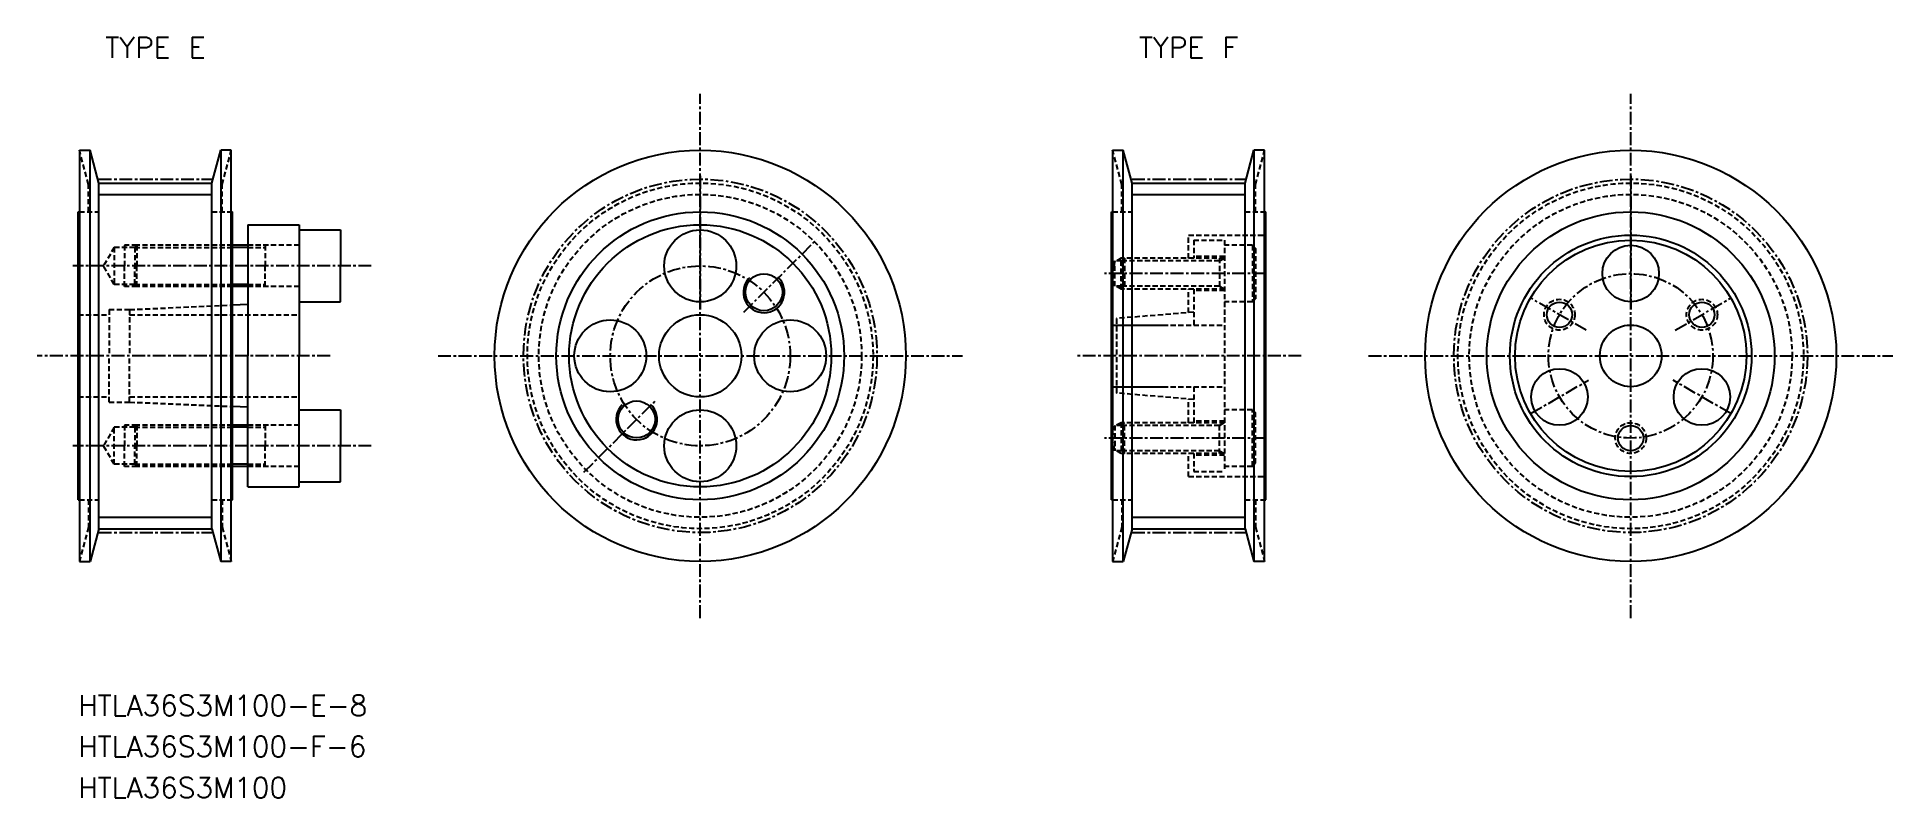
# Model space of a CAD drawing. Extents: x 6883 to 7064, y 2616 to 2690.
import ezdxf
from ezdxf.enums import TextEntityAlignment as Align

# ---------------------------------------------------------------- set-up
doc = ezdxf.new("R2010")
doc.units = 0
doc.linetypes.add('CENTER', pattern=[2, 1.25, -0.25, 0.25, -0.25])
doc.linetypes.add('DASHED', pattern=[0.75, 0.5, -0.25])
doc.layers.get('0').update_dxf_attribs({"linetype": 'CONTINUOUS'})
doc.layers.add('CENTER', color=1, linetype='CENTER')
doc.styles.add('MISUMI', font='txt.shx')

msp = doc.modelspace()

# ---------------------------------------------------------------- linework, layer by layer
at = {"color": 3, "linetype": 'DASHED'}
for p, q in [((6888.18, 2675.87), (6887.29, 2679.19)), ((6901.18, 2675.87), (6902.07, 2679.19)), ((6988.68, 2675.87), (6987.79, 2679.19)), ((7001.68, 2675.87), (7002.57, 2679.19)), ((6888.18, 2673.19), (6888.18, 2675.87)), ((6901.18, 2673.19), (6901.18, 2675.87)), ((6988.68, 2673.19), (6988.68, 2675.87)), ((7001.68, 2673.19), (7001.68, 2675.87)), ((6887.29, 2673.19), (6889.18, 2673.19)), ((6900.18, 2673.19), (6902.07, 2673.19)), ((6987.79, 2673.19), (6989.68, 2673.19)), ((7000.68, 2673.19), (7002.57, 2673.19)), ((6890.68, 2669.74), (6889.64, 2667.94)), ((6892.68, 2669.74), (6890.68, 2669.74)), ((6890.68, 2669.74), (6890.68, 2666.14)), ((6892.88, 2669.94), (6891.68, 2669.94)), ((6891.68, 2669.94), (6891.68, 2667.94)), ((6892.88, 2669.94), (6892.68, 2669.74)), ((6892.68, 2669.74), (6902.18, 2669.74)), ((6892.68, 2669.74), (6892.68, 2667.94)), ((6902.18, 2669.94), (6892.88, 2669.94)), ((6892.88, 2669.94), (6892.88, 2667.94)), ((6908.68, 2669.94), (6903.68, 2669.94)), ((6903.68, 2669.74), (6905.35, 2669.74)), ((6905.35, 2669.94), (6905.35, 2667.94)), ((6995.18, 2670.94), (7002.68, 2670.94)), ((6995.18, 2668.69), (6995.18, 2670.94)), ((6995.68, 2670.44), (6998.68, 2670.44)), ((6995.68, 2670.44), (6995.68, 2668.69)), ((6998.68, 2670.44), (6998.68, 2647.94)), ((7001.38, 2669.94), (6998.68, 2669.94)), ((7001.38, 2669.94), (7001.38, 2664.44)), ((7001.38, 2669.94), (7001.68, 2669.64)), ((7001.68, 2669.64), (7001.68, 2664.74)), ((6890.68, 2666.14), (6889.64, 2667.94)), ((6891.68, 2665.94), (6891.68, 2667.94)), ((6892.68, 2666.14), (6892.68, 2667.94)), ((6892.88, 2665.94), (6892.88, 2667.94)), ((6905.35, 2665.94), (6905.35, 2667.94)), ((6988.02, 2668.42), (6987.72, 2667.19)), ((6988.68, 2668.42), (6988.02, 2668.42)), ((6988.02, 2665.96), (6988.02, 2668.42)), ((6988.63, 2668.69), (6988.16, 2668.42)), ((6988.95, 2668.69), (6988.63, 2668.69)), ((6988.63, 2665.69), (6988.63, 2668.69)), ((6988.68, 2668.42), (6988.95, 2668.69)), ((6998.18, 2668.42), (6988.68, 2668.42)), ((6988.68, 2668.42), (6988.68, 2665.96)), ((6998.68, 2668.69), (6988.95, 2668.69)), ((6988.95, 2668.69), (6988.95, 2665.69)), ((6998.68, 2668.84), (6995.68, 2668.84)), ((6998.18, 2668.69), (6998.18, 2665.69)), ((6998.18, 2668.42), (6998.65, 2668.69)), ((6892.68, 2666.14), (6890.68, 2666.14)), ((6892.68, 2666.14), (6902.18, 2666.14)), ((6892.88, 2665.94), (6892.68, 2666.14)), ((6903.68, 2666.14), (6905.35, 2666.14)), ((6988.02, 2665.96), (6987.72, 2667.19)), ((6987.74, 2667.19), (6987.74, 2667.19)), ((6988.01, 2665.99), (6988.01, 2665.99)), ((6892.88, 2665.94), (6891.68, 2665.94)), ((6902.18, 2665.94), (6892.88, 2665.94)), ((6908.68, 2665.94), (6903.68, 2665.94)), ((6988.68, 2665.96), (6988.02, 2665.96)), ((6988.61, 2665.69), (6988.14, 2665.96)), ((6988.95, 2665.69), (6988.61, 2665.69)), ((6998.18, 2665.96), (6988.68, 2665.96)), ((6988.95, 2665.69), (6988.68, 2665.96)), ((6998.68, 2665.69), (6988.95, 2665.69)), ((6995.18, 2663.4), (6995.18, 2665.69)), ((6995.68, 2665.69), (6995.68, 2662.19)), ((6998.68, 2665.54), (6995.68, 2665.54)), ((6998.18, 2665.96), (6998.65, 2665.69)), ((7001.38, 2664.44), (6998.68, 2664.44)), ((7001.38, 2664.44), (7001.68, 2664.74)), ((6887.18, 2663.19), (6890.18, 2663.19)), ((6890.18, 2663.69), (6890.18, 2659.19)), ((6890.18, 2663.69), (6892.18, 2663.69)), ((6892.18, 2663.69), (6902.18, 2664.13)), ((6892.18, 2663.69), (6892.18, 2659.19)), ((6892.18, 2663.19), (6908.68, 2663.19)), ((6995.68, 2663.44), (6988.18, 2662.82)), ((6988.18, 2662.82), (6988.18, 2655.57)), ((6987.68, 2662.19), (6992.98, 2662.19)), ((6988.18, 2662.19), (6998.68, 2662.19)), ((6890.18, 2654.69), (6890.18, 2659.19)), ((6892.18, 2654.69), (6892.18, 2659.19)), ((6887.18, 2655.19), (6890.18, 2655.19)), ((6892.18, 2655.19), (6908.68, 2655.19)), ((6987.68, 2656.19), (6992.98, 2656.19)), ((6988.18, 2656.19), (6998.68, 2656.19)), ((6995.68, 2654.94), (6988.18, 2655.57)), ((6995.68, 2656.19), (6995.68, 2652.69)), ((6890.18, 2654.69), (6892.18, 2654.69)), ((6892.18, 2654.69), (6902.18, 2654.26)), ((6995.18, 2652.69), (6995.18, 2654.99)), ((7001.38, 2653.94), (6998.68, 2653.94)), ((7001.38, 2648.44), (7001.38, 2653.94)), ((7001.38, 2653.94), (7001.68, 2653.64)), ((7001.68, 2648.74), (7001.68, 2653.64)), ((6890.68, 2652.24), (6889.64, 2650.44)), ((6890.68, 2648.64), (6890.68, 2652.24)), ((6892.68, 2652.24), (6890.68, 2652.24)), ((6892.88, 2652.44), (6891.68, 2652.44)), ((6891.68, 2652.44), (6891.68, 2650.44)), ((6892.88, 2652.44), (6892.68, 2652.24)), ((6892.68, 2652.24), (6902.18, 2652.24)), ((6892.68, 2652.24), (6892.68, 2650.44)), ((6902.18, 2652.44), (6892.88, 2652.44)), ((6892.88, 2652.44), (6892.88, 2650.44)), ((6908.68, 2652.44), (6903.68, 2652.44)), ((6903.68, 2652.24), (6905.35, 2652.24)), ((6905.35, 2652.44), (6905.35, 2650.44)), ((6988.02, 2652.42), (6987.72, 2651.19)), ((6988.01, 2652.39), (6988.01, 2652.39)), ((6988.02, 2652.42), (6988.02, 2649.96)), ((6988.68, 2652.42), (6988.02, 2652.42)), ((6988.61, 2652.69), (6988.14, 2652.42)), ((6988.95, 2652.69), (6988.61, 2652.69)), ((6988.63, 2652.69), (6988.63, 2649.69)), ((6988.95, 2652.69), (6988.68, 2652.42)), ((6998.18, 2652.42), (6988.68, 2652.42)), ((6988.68, 2649.96), (6988.68, 2652.42)), ((6998.68, 2652.69), (6988.95, 2652.69)), ((6988.95, 2649.69), (6988.95, 2652.69)), ((6998.68, 2652.84), (6995.68, 2652.84)), ((6998.18, 2649.69), (6998.18, 2652.69)), ((6998.18, 2652.42), (6998.65, 2652.69)), ((6890.68, 2648.64), (6889.64, 2650.44)), ((6891.68, 2648.44), (6891.68, 2650.44)), ((6892.68, 2648.64), (6892.68, 2650.44)), ((6892.88, 2648.44), (6892.88, 2650.44)), ((6905.35, 2648.44), (6905.35, 2650.44)), ((6988.02, 2649.96), (6987.72, 2651.19)), ((6987.74, 2651.19), (6987.74, 2651.19)), ((6988.68, 2649.96), (6988.02, 2649.96)), ((6988.63, 2649.69), (6988.16, 2649.96)), ((6998.18, 2649.96), (6988.68, 2649.96)), ((6988.68, 2649.96), (6988.95, 2649.69)), ((6998.18, 2649.96), (6998.65, 2649.69)), ((6892.68, 2648.64), (6890.68, 2648.64)), ((6892.88, 2648.44), (6891.68, 2648.44)), ((6892.68, 2648.64), (6902.18, 2648.64)), ((6892.88, 2648.44), (6892.68, 2648.64)), ((6902.18, 2648.44), (6892.88, 2648.44)), ((6903.68, 2648.64), (6905.35, 2648.64)), ((6908.68, 2648.44), (6903.68, 2648.44)), ((6988.95, 2649.69), (6988.63, 2649.69)), ((6998.68, 2649.69), (6988.95, 2649.69)), ((6995.18, 2647.44), (6995.18, 2649.69)), ((6995.68, 2649.69), (6995.68, 2647.94)), ((6998.68, 2649.54), (6995.68, 2649.54)), ((6995.68, 2647.94), (6998.68, 2647.94)), ((7001.38, 2648.44), (6998.68, 2648.44)), ((7001.38, 2648.44), (7001.68, 2648.74)), ((6995.18, 2647.44), (7002.68, 2647.44)), ((6887.29, 2645.19), (6889.18, 2645.19)), ((6888.18, 2645.19), (6888.18, 2642.52)), ((6900.18, 2645.19), (6902.07, 2645.19)), ((6901.18, 2645.19), (6901.18, 2642.52)), ((6987.79, 2645.19), (6989.68, 2645.19)), ((6988.68, 2645.19), (6988.68, 2642.52)), ((7000.68, 2645.19), (7002.57, 2645.19)), ((7001.68, 2645.19), (7001.68, 2642.52)), ((6888.18, 2642.52), (6887.29, 2639.19)), ((6901.18, 2642.52), (6902.07, 2639.19)), ((6988.68, 2642.52), (6987.79, 2639.19)), ((7001.68, 2642.52), (7002.57, 2639.19))]:
    msp.add_line(p, q, dxfattribs=at)
at = {"color": 7, "linetype": 'CONTINUOUS'}
for p, q in [((6887.29, 2679.19), (6888.33, 2679.19)), ((6887.29, 2679.19), (6887.29, 2639.19)), ((6889.18, 2676), (6888.33, 2679.19)), ((6888.33, 2639.19), (6888.33, 2679.19)), ((6900.18, 2676), (6901.04, 2679.19)), ((6902.07, 2679.19), (6901.04, 2679.19)), ((6901.04, 2679.19), (6901.04, 2639.19)), ((6902.07, 2639.19), (6902.07, 2679.19)), ((6987.79, 2679.19), (6988.83, 2679.19)), ((6987.79, 2679.19), (6987.79, 2639.19)), ((6989.68, 2676), (6988.83, 2679.19)), ((6988.83, 2639.19), (6988.83, 2679.19)), ((7000.68, 2676), (7001.54, 2679.19)), ((7002.57, 2679.19), (7001.54, 2679.19)), ((7001.54, 2679.19), (7001.54, 2639.19)), ((7002.57, 2639.19), (7002.57, 2679.19)), ((6889.18, 2676), (6900.18, 2676)), ((6889.18, 2642.38), (6889.18, 2676)), ((6900.18, 2642.38), (6900.18, 2676)), ((6989.68, 2676), (7000.68, 2676)), ((6989.68, 2642.38), (6989.68, 2676)), ((7000.68, 2642.38), (7000.68, 2676)), ((6887.18, 2645.19), (6887.18, 2673.19)), ((6887.18, 2673.19), (6887.29, 2673.19)), ((6902.07, 2673.19), (6902.18, 2673.19)), ((6902.18, 2645.19), (6902.18, 2673.19)), ((6903.68, 2671.94), (6908.68, 2671.94)), ((6903.68, 2671.94), (6903.68, 2669.94)), ((6908.68, 2671.94), (6908.68, 2671.44)), ((6908.68, 2671.44), (6908.68, 2664.44)), ((6908.68, 2671.44), (6912.68, 2671.44)), ((6912.68, 2671.44), (6912.68, 2667.94)), ((6987.68, 2645.19), (6987.68, 2673.19)), ((6987.68, 2673.19), (6987.79, 2673.19)), ((7002.57, 2673.19), (7002.68, 2673.19)), ((7002.68, 2645.19), (7002.68, 2673.19)), ((6903.68, 2669.94), (6902.18, 2669.94)), ((6903.68, 2669.94), (6903.68, 2665.94)), ((6912.68, 2664.44), (6912.68, 2667.94)), ((6903.68, 2665.94), (6902.18, 2665.94)), ((6903.68, 2664.19), (6902.18, 2664.13)), ((6903.68, 2665.94), (6903.68, 2664.19)), ((6903.68, 2664.19), (6903.68, 2659.19)), ((6908.68, 2664.44), (6908.68, 2659.19)), ((6908.68, 2664.44), (6912.68, 2664.44)), ((6903.68, 2654.19), (6903.68, 2659.19)), ((6908.68, 2653.94), (6908.68, 2659.19)), ((6903.68, 2654.19), (6902.18, 2654.26)), ((6903.68, 2652.44), (6903.68, 2654.19)), ((6908.68, 2646.94), (6908.68, 2653.94)), ((6908.68, 2653.94), (6912.68, 2653.94)), ((6912.68, 2653.94), (6912.68, 2650.44)), ((6903.68, 2652.44), (6902.18, 2652.44)), ((6903.68, 2648.44), (6903.68, 2652.44)), ((6912.68, 2646.94), (6912.68, 2650.44)), ((6903.68, 2648.44), (6902.18, 2648.44)), ((6903.68, 2646.44), (6903.68, 2648.44)), ((6903.68, 2646.44), (6908.68, 2646.44)), ((6908.68, 2646.94), (6912.68, 2646.94)), ((6908.68, 2646.44), (6908.68, 2646.94)), ((6887.18, 2645.19), (6887.29, 2645.19)), ((6902.07, 2645.19), (6902.18, 2645.19)), ((6987.68, 2645.19), (6987.79, 2645.19)), ((7002.57, 2645.19), (7002.68, 2645.19)), ((6889.18, 2642.38), (6888.33, 2639.19)), ((6889.18, 2642.38), (6900.18, 2642.38)), ((6900.18, 2642.38), (6901.04, 2639.19)), ((6900.4, 2641.59), (6900.4, 2641.59)), ((6900.61, 2640.79), (6900.61, 2640.79)), ((6989.68, 2642.38), (6988.83, 2639.19)), ((6989.68, 2642.38), (7000.68, 2642.38)), ((7000.68, 2642.38), (7001.54, 2639.19)), ((7000.9, 2641.59), (7000.9, 2641.59)), ((7001.11, 2640.79), (7001.11, 2640.79)), ((6887.29, 2639.19), (6888.33, 2639.19)), ((6902.07, 2639.19), (6901.04, 2639.19)), ((6987.79, 2639.19), (6988.83, 2639.19)), ((7002.57, 2639.19), (7001.54, 2639.19))]:
    msp.add_line(p, q, dxfattribs=at)
at = {"color": 3, "linetype": 'CONTINUOUS'}
for p, q in [((6889.18, 2674.89), (6900.18, 2674.89)), ((6989.68, 2674.89), (7000.68, 2674.89)), ((6889.18, 2643.49), (6900.18, 2643.49)), ((6989.68, 2643.49), (7000.68, 2643.49))]:
    msp.add_line(p, q, dxfattribs=at)
at = {"color": 3}
for p, q in [((6903.68, 2669.74), (6902.18, 2669.74)), ((6903.68, 2666.14), (6902.18, 2666.14)), ((6903.68, 2652.24), (6902.18, 2652.24)), ((6903.68, 2648.64), (6902.18, 2648.64))]:
    msp.add_line(p, q, dxfattribs=at)
at = {"color": 7, "linetype": 'CONTINUOUS'}
for centre, radius in [((6947.68, 2659.19), 20), ((7038.18, 2659.19), 20), ((6947.68, 2659.19), 14), ((6947.68, 2659.19), 12.75), ((6947.68, 2667.94), 3.5), ((7038.18, 2659.19), 14), ((7038.18, 2659.19), 11.75), ((7038.18, 2659.19), 11.25), ((7038.18, 2667.19), 2.75), ((6953.87, 2665.38), 1.8), ((7031.25, 2663.19), 1.23), ((7045.11, 2663.19), 1.23), ((6938.93, 2659.19), 3.5), ((6947.68, 2659.19), 4), ((6956.43, 2659.19), 3.5), ((7038.18, 2659.19), 3), ((7031.25, 2655.19), 2.75), ((7045.11, 2655.19), 2.75), ((6941.49, 2653.01), 1.8), ((6947.68, 2650.44), 3.5), ((7038.18, 2651.19), 1.23)]:
    msp.add_circle(centre, radius, dxfattribs=at)
at = {"color": 3, "linetype": 'DASHED'}
for centre, radius in [((6947.68, 2659.19), 16.81), ((7038.18, 2659.19), 16.81), ((6947.68, 2659.19), 15.7), ((7038.18, 2659.19), 15.7), ((7031.25, 2663.19), 1.5), ((7045.11, 2663.19), 1.5), ((7038.18, 2651.19), 1.5)]:
    msp.add_circle(centre, radius, dxfattribs=at)
at = {"color": 3}
for centre in [(6953.87, 2665.38), (6941.49, 2653.01)]:
    msp.add_arc(centre, 2, 135, 47, dxfattribs=at)
at = {"layer": 'CENTER', "color": 1, "linetype": 'CENTER'}
for p, q in [((6947.68, 2633.69), (6947.68, 2684.69)), ((7038.18, 2633.69), (7038.18, 2684.69)), ((6889.18, 2676.38), (6900.18, 2676.38)), ((6947.68, 2676.69), (6947.68, 2663.69)), ((6989.68, 2676.38), (7000.68, 2676.38)), ((7038.18, 2676.69), (7038.18, 2663.69)), ((6951.92, 2663.44), (6959, 2670.51)), ((6915.68, 2667.94), (6886.64, 2667.94)), ((7002.68, 2667.19), (6986.99, 2667.19)), ((7033.85, 2661.69), (7028.44, 2664.82)), ((7042.51, 2661.69), (7047.92, 2664.82)), ((6911.68, 2659.19), (6883.18, 2659.19)), ((6922.18, 2659.19), (6973.18, 2659.19)), ((7006.14, 2659.19), (6984.21, 2659.19)), ((7012.68, 2659.19), (7063.68, 2659.19)), ((7028.44, 2653.57), (7034.07, 2656.82)), ((7047.92, 2653.57), (7042.3, 2656.82)), ((6936.37, 2647.88), (6943.44, 2654.95)), ((6915.68, 2650.44), (6886.64, 2650.44)), ((7002.68, 2651.19), (6986.99, 2651.19)), ((6889.18, 2642), (6900.18, 2642)), ((6989.68, 2642), (7000.68, 2642))]:
    msp.add_line(p, q, dxfattribs=at)
for centre, radius in [((6947.68, 2659.19), 17.19), ((7038.18, 2659.19), 17.19), ((6947.68, 2659.19), 8.75), ((7038.18, 2659.19), 8)]:
    msp.add_circle(centre, radius, dxfattribs=at)

# ---------------------------------------------------------------- texts
at = {"color": 7, "linetype": 'CONTINUOUS', "style": 'MISUMI'}
for s, p in [('TYPE E', (6894.68, 2689.19)), ('TYPE F', (6995.18, 2689.19))]:
    msp.add_text(s, height=2, dxfattribs=at).set_placement(p, align=Align.MIDDLE_CENTER)
for s, p in [('HTLA36S3M100-E-8', (6887.18, 2624.19)), ('HTLA36S3M100-F-6', (6887.18, 2620.19)), ('HTLA36S3M100', (6887.18, 2616.19))]:
    msp.add_text(s, height=2, dxfattribs=at).set_placement(p)

doc.saveas('drawing.dxf')
